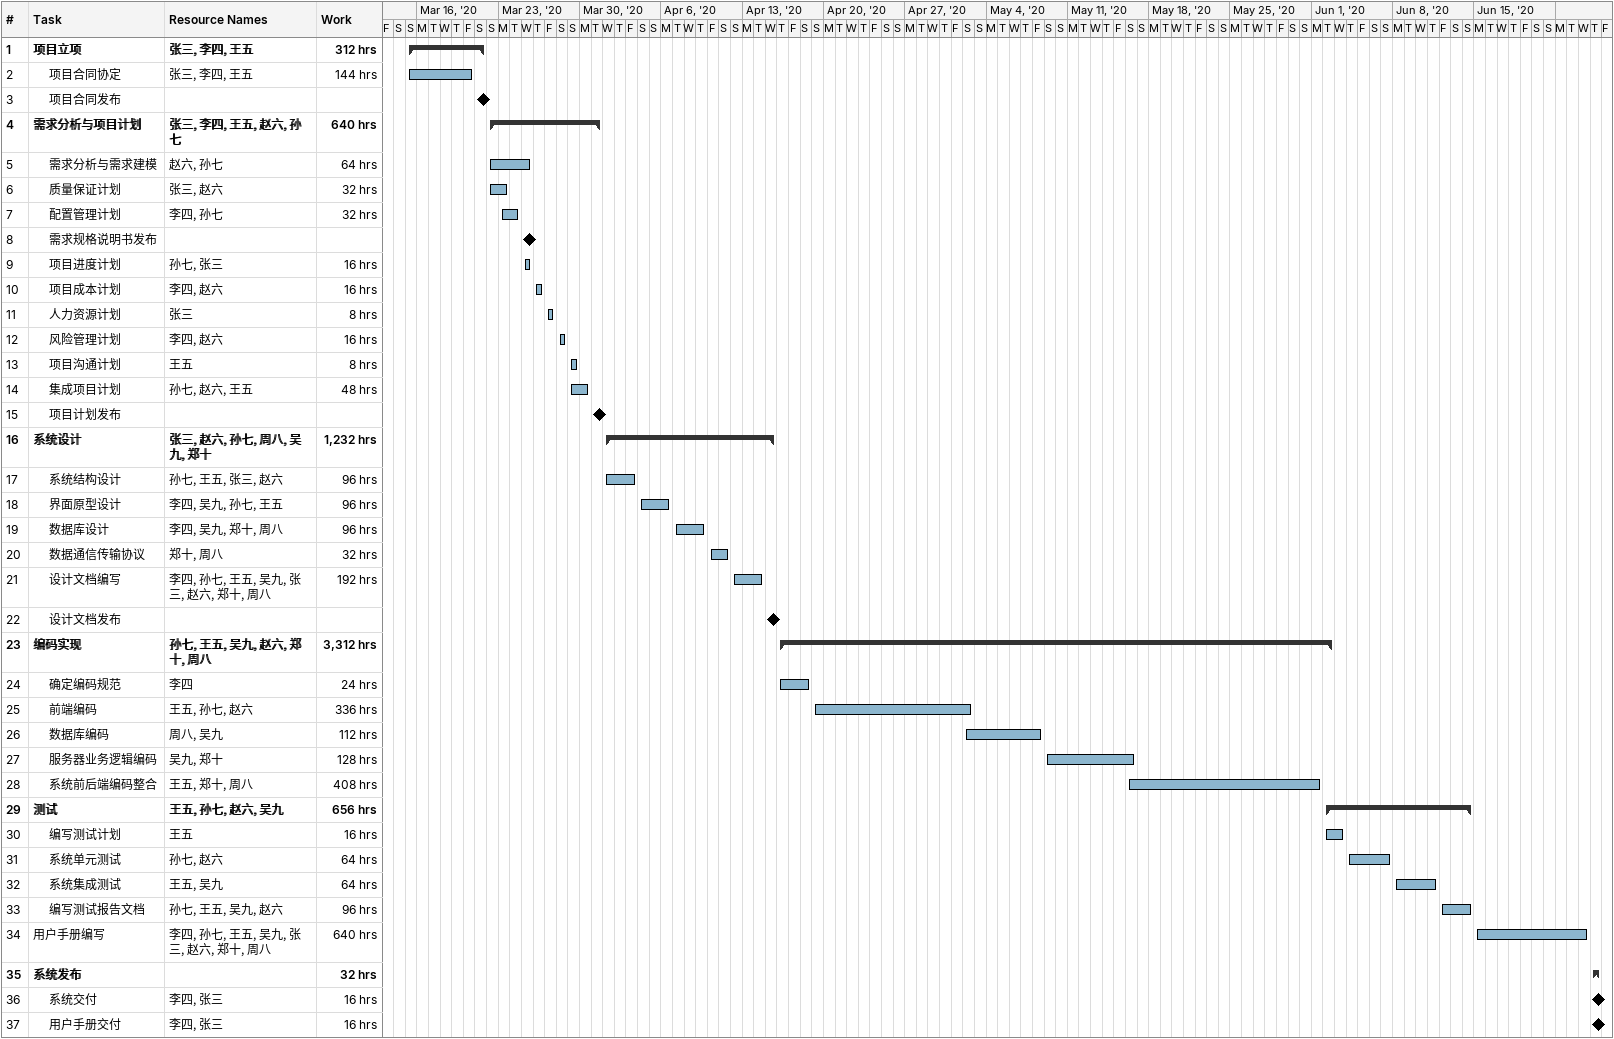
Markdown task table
| ID | Level | Task | Start | Finish | Resources | Work (h) |
|---|---|---|---|---|---|---|
| 1 | 1 | **项目立项** | 2020-03-15 | 2020-03-21 | 张三, 李四, 王五 | 312 |
| 2 | 2 | 项目合同协定 | 2020-03-15 | 2020-03-20 | 张三, 李四, 王五 | 144 |
| 3 | 2 | 项目合同发布 (milestone) | 2020-03-21 | 2020-03-21 |  |  |
| 4 | 1 | **需求分析与项目计划** | 2020-03-22 | 2020-03-31 | 张三, 李四, 王五, 赵六, 孙七 | 640 |
| 5 | 2 | 需求分析与需求建模 | 2020-03-22 | 2020-03-25 | 赵六, 孙七 | 64 |
| 6 | 2 | 质量保证计划 | 2020-03-22 | 2020-03-23 | 张三, 赵六 | 32 |
| 7 | 2 | 配置管理计划 | 2020-03-23 | 2020-03-24 | 李四, 孙七 | 32 |
| 8 | 2 | 需求规格说明书发布 (milestone) | 2020-03-25 | 2020-03-25 |  |  |
| 9 | 2 | 项目进度计划 | 2020-03-25 | 2020-03-25 | 孙七, 张三 | 16 |
| 10 | 2 | 项目成本计划 | 2020-03-26 | 2020-03-26 | 李四, 赵六 | 16 |
| 11 | 2 | 人力资源计划 | 2020-03-27 | 2020-03-27 | 张三 | 8 |
| 12 | 2 | 风险管理计划 | 2020-03-28 | 2020-03-28 | 李四, 赵六 | 16 |
| 13 | 2 | 项目沟通计划 | 2020-03-29 | 2020-03-29 | 王五 | 8 |
| 14 | 2 | 集成项目计划 | 2020-03-29 | 2020-03-30 | 孙七, 赵六, 王五 | 48 |
| 15 | 2 | 项目计划发布 (milestone) | 2020-03-31 | 2020-03-31 |  |  |
| 16 | 1 | **系统设计** | 2020-04-01 | 2020-04-15 | 张三, 赵六, 孙七, 周八, 吴九, 郑十 | 1232 |
| 17 | 2 | 系统结构设计 | 2020-04-01 | 2020-04-03 | 孙七, 王五, 张三, 赵六 | 96 |
| 18 | 2 | 界面原型设计 | 2020-04-04 | 2020-04-06 | 李四, 吴九, 孙七, 王五 | 96 |
| 19 | 2 | 数据库设计 | 2020-04-07 | 2020-04-09 | 李四, 吴九, 郑十, 周八 | 96 |
| 20 | 2 | 数据通信传输协议 | 2020-04-10 | 2020-04-11 | 郑十, 周八 | 32 |
| 21 | 2 | 设计文档编写 | 2020-04-12 | 2020-04-14 | 李四, 孙七, 王五, 吴九, 张三, 赵六, 郑十, 周八 | 192 |
| 22 | 2 | 设计文档发布 (milestone) | 2020-04-15 | 2020-04-15 |  |  |
| 23 | 1 | **编码实现** | 2020-04-16 | 2020-06-02 | 孙七, 王五, 吴九, 赵六, 郑十, 周八 | 3312 |
| 24 | 2 | 确定编码规范 | 2020-04-16 | 2020-04-18 | 李四 | 24 |
| 25 | 2 | 前端编码 | 2020-04-19 | 2020-05-02 | 王五, 孙七, 赵六 | 336 |
| 26 | 2 | 数据库编码 | 2020-05-02 | 2020-05-08 | 周八, 吴九 | 112 |
| 27 | 2 | 服务器业务逻辑编码 | 2020-05-09 | 2020-05-16 | 吴九, 郑十 | 128 |
| 28 | 2 | 系统前后端编码整合 | 2020-05-16 | 2020-06-01 | 王五, 郑十, 周八 | 408 |
| 29 | 1 | **测试** | 2020-06-02 | 2020-06-14 | 王五, 孙七, 赵六, 吴九 | 656 |
| 30 | 2 | 编写测试计划 | 2020-06-02 | 2020-06-03 | 王五 | 16 |
| 31 | 2 | 系统单元测试 | 2020-06-04 | 2020-06-07 | 孙七, 赵六 | 64 |
| 32 | 2 | 系统集成测试 | 2020-06-08 | 2020-06-11 | 王五, 吴九 | 64 |
| 33 | 2 | 编写测试报告文档 | 2020-06-12 | 2020-06-14 | 孙七, 王五, 吴九, 赵六 | 96 |
| 34 | 1 | 用户手册编写 | 2020-06-15 | 2020-06-24 | 李四, 孙七, 王五, 吴九, 张三, 赵六, 郑十, 周八 | 640 |
| 35 | 1 | **系统发布** | 2020-06-25 | 2020-06-25 |  | 32 |
| 36 | 2 | 系统交付 (milestone) | 2020-06-25 | 2020-06-25 | 李四, 张三 | 16 |
| 37 | 2 | 用户手册交付 (milestone) | 2020-06-25 | 2020-06-25 | 李四, 张三 | 16 |
